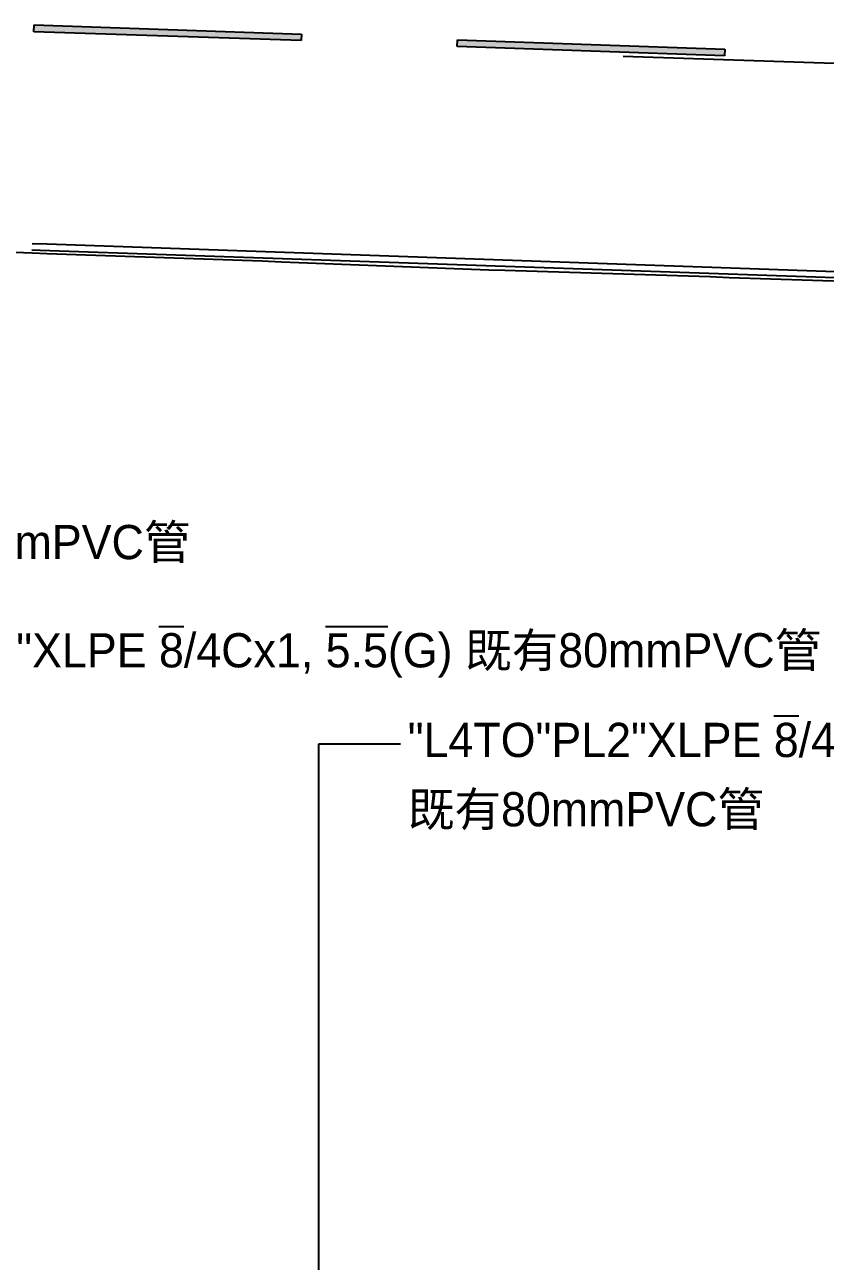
# Model space of a CAD drawing. Extents: x 71210 to 87171, y -11349 to 219.
# Drawn here: x 77403 to 78481, y -3053 to -1387 of the extents above; entities that cross this region are included whole.
import ezdxf

# ---------------------------------------------------------------- set-up
doc = ezdxf.new("R2010")
doc.units = 0
doc.layers.add('建築', color=7, linetype='Continuous')
doc.layers.add('文字', color=6, linetype='Continuous')
doc.styles.add('新細明體', font='')
doc.styles.get('新細明體').set_extended_font_data('新細明體')

msp = doc.modelspace()

# ---------------------------------------------------------------- hatches: boundary and pattern name
at = {"layer": '建築', "ltscale": 1000}
for points in [[(77775, -1408.3), (77775.5, -1399.5), (77415.5, -1386.9), (77415, -1396.6)], [(78345.4, -1428.7), (78345.6, -1419.9), (77985.7, -1407.2), (77985.1, -1416.4)]]:
    msp.add_hatch(color=256, dxfattribs=at).paths.add_polyline_path(points)

# ---------------------------------------------------------------- linework, layer by layer
for p, q in [((77415, -1396.6, -12.7), (77415.5, -1386.9, -12.7)), ((77775, -1408.3, -12.7), (77415, -1396.6, -12.7)), ((77415.5, -1386.9, -12.7), (77775.5, -1399.5, -12.7)), ((77775.5, -1399.5, -12.7), (77775, -1408.3, -12.7)), ((77985.1, -1416.4, -12.7), (77985.7, -1407.2, -12.7)), ((77985.7, -1407.2, -12.7), (78345.6, -1419.9, -12.7)), ((78345.4, -1428.7, -12.7), (77985.1, -1416.4, -12.7)), ((78208.7, -1429.3, 33.9), (78564.3, -1440.9, 33.9)), ((78345.6, -1419.9, -12.7), (78345.4, -1428.7, -12.7)), ((77412.5, -1681.7, -12.7), (77432.8, -1682.1, -12.7)), ((77432.8, -1682.1, -12.7), (78554.6, -1721.3, -12.7)), ((77136.3, -1684.3, -12.7), (77413.1, -1694.4, -12.7)), ((77412.2, -1690.4, -12.7), (77423.7, -1690.6, -12.7)), ((77413.1, -1694.4, -12.7), (77432.6, -1695, -12.7)), ((77423.7, -1690.6, -12.7), (78554.6, -1729.8, -12.7)), ((77432.6, -1695, -12.7), (77722.7, -1705.2, -12.7)), ((77722.7, -1705.2, -12.7), (77748.7, -1706.2, -12.7)), ((77748.7, -1706.2, -12.7), (78027.6, -1717.1, -12.7)), ((78027.6, -1717.1, -12.7), (78049.2, -1717.4, -12.7)), ((78049.2, -1717.4, -12.7), (78325.4, -1726.3, -12.7)), ((78325.4, -1726.3, -12.7), (78351.7, -1727.5, -12.7)), ((78351.7, -1727.5, -12.7), (78554.6, -1733.8, -12.7))]:
    msp.add_line(p, q, dxfattribs=at)
at = {"layer": '文字'}
for p, q in [((77799, -4547.5, 15.7), (77799, -2355.9, 44)), ((77799, -2355.9, 44), (77908.9, -2355.9, 44))]:
    msp.add_line(p, q, dxfattribs=at)

# ---------------------------------------------------------------- texts
at = {"layer": '文字', "style": '新細明體'}
for s, height, p in [('"L2"TO"PL2"XLPE %%O8%%O/4Cx1, %%O5.5%%O(G) 既有80mmPVC管', 46.081, (76219.4, -2107, 53.9)), ('"L3"TO"PL2"XLPE %%O8%%O/4Cx1, %%O5.5%%O(G) 既有80mmPVC管', 46.081, (77069, -2252.8, 50.8)), ('"L4TO"PL2"XLPE %%O8%%O/4Cx1, %%O5.5%%O(G) ', 46.081, (77918.5, -2373.6, 50.8)), ('既有80mmPVC管', 46.08, (77918.5, -2467, 50.8))]:
    msp.add_text(s, height=height, dxfattribs=at).set_placement(p)

doc.saveas('drawing.dxf')
